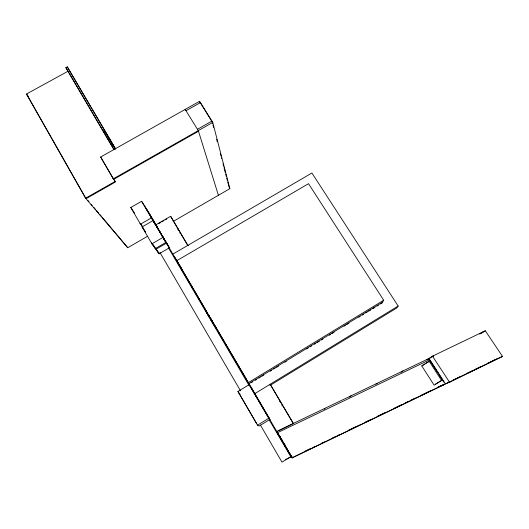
<?xml version="1.0" encoding="UTF-8"?>
<svg xmlns="http://www.w3.org/2000/svg" width="529" height="529" viewBox="0 0 529 529"><rect width="100%" height="100%" fill="white"/><g stroke="black" fill="none" stroke-linecap="round" stroke-linejoin="round"><path stroke-width="0.79" d="M292.325 457.321L292.167 457.764L291.631 456.13M292.312 457.301L292.147 457.777L276.753 431.399L277.341 432.762L429.812 359.707L445.425 383.928L292.015 457.922L276.607 431.466M432.973 356.725L433.416 355.726L485.285 330.77L502.55 356.46L449.551 382.216L432.491 356.189L426.731 359.925M260.38 425.025L281.983 462.141L290.778 456.646L291.129 455.952L262.715 407.456M214.748 325.335L249.457 384.563L176.613 260.79L308.526 183.689L383.697 300.234L381.964 303.117L380.556 303.97M172.507 254.323L311.912 173.016L398.172 306.046L396.75 307.99L270.008 385.443M324.204 409.241L324.892 408.342M441.563 380.49L434.111 385.138L421.778 365.903L429.198 361.307L441.563 380.49L439.057 381.945M349.603 397.14L351.077 395.798M375.96 384.219L377.111 383.327M401.101 372.257L402.999 370.928M427.558 359.66L433.687 355.64M429.581 359.859L429.35 358.926M435.347 384.259L438.409 382.341M426.162 363.178L429.198 361.307M424.82 364.031L421.778 365.903M282.01 405.75L282.631 405.366L282.05 405.849M257.517 425.171L268.818 418.208L269.988 419.385L259.164 426.05L257.517 425.171L237.918 391.493L249.146 384.656L251.176 387.288L269.988 419.385M279.398 401.332L280.059 401.068M254.138 394.039L398.172 306.046M248.088 382.771L383.697 300.234M248.782 383.684L382.46 302.284M251.169 382.765L252.578 381.905M255.395 380.192L256.796 379.339M258.906 378.05L260.314 377.197M261.723 376.337L263.832 375.054M270.16 371.199L271.562 370.346M273.672 369.057L275.08 368.204M276.488 367.344L278.598 366.061M284.926 362.206L286.334 361.353M306.721 348.935L308.129 348.075M310.239 346.793L311.647 345.933M314.457 344.22L315.866 343.367M317.274 342.508L319.384 341.225M321.493 339.942L322.895 339.082M329.223 335.234L330.632 334.374M332.04 333.521L334.149 332.232M343.995 326.241L345.397 325.381M346.806 324.528L348.915 323.239M358.761 317.248L360.163 316.388M362.272 315.105L363.681 314.246M365.79 312.963L367.199 312.11M368.601 311.25L370.71 309.968M372.819 308.685L374.935 307.395M377.045 306.112L378.447 305.253M479.624 334.05L483.625 331.61M480.451 333.713L485.285 330.77M212.281 322.161L211.931 321.004M212.142 321.368L211.984 321.645M211.587 320.997L212.281 321.572M212.724 322.888L212.598 322.141L213.412 324.059L213.405 323.47M212.889 323.166L212.81 322.505L213.59 323.821M212.671 322.829L213.055 322.869M213.802 324.211L213.366 324.065L213.663 323.907M213.901 324.317L214.113 324.68M214.02 324.535L214.662 326.208L213.623 323.913M214.371 325.19L214.642 325.652M214.741 325.752L214.662 326.208M205.86 310.655L205.907 311.303L205.259 310.199L205.926 310.754M205.384 310.43L205.755 310.463M206.105 311.065L206.25 311.852L206.131 311.098M207.097 313.307L206.535 312.361L207.282 313.618L206.561 311.859L207.679 314.299M206.813 312.864L206.561 311.859L207.077 313.3L206.978 312.533L207.375 313.208L207.183 312.87M206.753 312.13L206.343 312.05L206.932 313.023M206.581 312.487L207.024 312.599M207.785 313.882L207.348 313.135M207.963 314.821L208.552 315.205L207.652 314.252L208.201 314.59M209.233 316.95C210.654 319.245 207.143 313.955 209.054 316.058M208.631 315.363L209.14 316.792L208.611 315.866M209.173 316.897L209.464 317.387L209.028 315.992L209.213 316.329M210.628 319.364L210.549 318.65L211.058 319.516M210.813 319.642L210.701 318.868L211.474 320.197L211.164 319.661M179.86 233.269L180.449 232.925L180.733 233.434M155.308 248.57L165.974 242.375L152.974 220.639L142.089 226.915L151.909 243.823L155.308 248.57L152.901 244.438M155.843 249.324L166.47 243.148L169.439 247.784L159.057 253.821L153.45 245.205M114.013 149.581L68.043 71.236L26.45 94.03L85.612 198.203L127.753 247.737L147.644 236.232M173.214 221.439L229.857 188.674L212.744 122.424L199.539 101.323L100.649 157.007L113.318 178.822L212.744 122.424M162.767 236.873L162.132 236.033L162.906 237.316M162.72 236.807C161.9 235.762 163.521 237.845 162.674 236.926M162.469 236.608L162.912 237.111M151.909 243.823L162.839 237.481M163.269 237.766L163.474 238.116M177.797 229.837L178.392 229.493L178.108 228.971M164.777 240.55L165.048 240.979L164.863 240.45M187.861 245.363L188.04 245.687L170.636 216.288L155.738 224.891L168.275 246.283M158.912 223.542L160.34 222.716M161.775 221.889L163.917 220.646M165.352 219.819L166.78 218.993M169.439 247.784L151.373 217.908L140.496 224.177L130.795 207.487L141.627 201.278L149.674 214.093M198.487 131.232L113.682 179.351L100.649 157.007M85.612 198.203L115.117 181.454L114.33 180.091M197.469 129.281L211.911 121.095L212.532 123.469M185.983 110.733L200.359 102.633L212.076 121.73M113.907 149.542L65.854 67.646L67.295 66.859L115.401 148.629M368.25 420.767L369.288 420.238L365.261 422.175M291.532 456.355L292.167 457.764L443.857 384.669L438.673 386.818M432.491 356.189L433.416 355.726M278.638 430.851L293.423 423.504L270.16 384.246L293.053 423.16M445.511 383.803L449.928 381.654M453.611 379.868L460.977 376.284M466.869 373.421L472.754 370.565M474.229 369.844L481.595 366.266M487.487 363.403L493.378 360.54M447.594 382.936L480.682 366.855M482.15 366.141L496.857 358.993M285.376 459.668L291.763 456.58M304.975 451.224L310.186 448.711M313.909 446.919L315.396 446.205M321.348 443.335L324.33 441.9M332.516 437.952L336.232 436.161M337.727 435.446L339.215 434.726M348.889 430.064L356.328 426.48M357.822 425.766L359.31 425.045M377.468 416.297L384.907 412.713M393.827 408.414L401.26 404.83M404.976 403.038L408.699 401.246M410.187 400.532L415.391 398.02M421.335 395.156L431.003 390.501M492.486 360.824L502.55 356.46M440.075 386.15L450.622 381.674M438.085 387.063L438.435 386.917M369.989 419.993L372.099 419.252M368.237 420.74L371.014 419.801M278.446 433.873L277.381 432.788L291.023 455.826M240.073 394.178L238.976 393.173L256.704 423.669M237.918 391.493L238.923 392.432M269.069 417.857L267.978 416.733L250.177 386.349L251.936 388.623M85.248 197.324L86.313 198.58M87.913 200.465L88.978 201.721M91.114 204.234L92.178 205.483M93.778 207.368L95.379 209.253M96.443 210.509L98.579 213.022M99.644 214.278L101.244 216.163M102.315 217.419L127.753 247.737M429.264 358.807L428.9 358.523L276.607 431.466L292.001 457.843M213.015 323.437L213.372 324.006L212.559 322.657M26.45 94.03L28.46 96.655M248.121 382.275L249.754 384.907M164.003 239.201L163.772 238.586M162.132 236.033L165.16 240.966L164.975 240.642M208.829 315.707L208.657 315.429M151.393 242.831L154.243 246.831M155.328 248.352L158.032 252.135L157.206 250.713M142.089 226.915L145.244 231.398M143.187 228.713L144.047 229.93M144.9 231.147L145.759 232.363M140.006 223.238L143.683 228.707M130.795 207.487L134.65 213.253M112.882 177.982L115.474 181.969L86.029 198.692L26.966 94.704M213.366 324.065L213.762 324.687M211.825 321.354L212.261 322.135M210.344 318.875L210.529 319.199M207.302 313.704L207.705 314.338L207.527 314.034M208.142 315.125L208.009 314.867M205.602 310.741L205.675 310.907M205.847 311.217L206.25 311.852M208.862 315.714L208.988 315.992M429.892 360.613L431.69 363.363M432.59 364.745L434.838 368.191M435.737 369.566L437.979 373.011M440.677 377.144L438.878 374.393L443.831 381.964M441.576 378.526L443.824 381.971M176.613 260.79L179.569 265.194M430.024 360.547L438.045 372.985M163.124 237.514L163.626 238.341M168.427 246.091L157.893 228.482L160.532 232.621M154.051 222.444L156.835 226.822M150.858 216.989L153.701 221.466M157.47 227.397L146.844 209.623M164.426 239.928L164.44 239.776M229.189 187.597L229.857 188.674M65.854 67.646L68.043 71.236M103.849 130.041L105.78 133.176M105.985 133.546L106.838 134.955M107.07 135.285L108.981 138.459M109.212 138.803L112.829 144.774M164.764 240.285L165.16 240.986M208.929 315.846L209.927 317.565L209.484 316.798M212.05 321.156L211.547 320.349L212.129 321.348M162.575 236.8L162.846 237.237M164.711 240.239L165.008 240.695M209.424 316.745L209.715 317.235L209.563 316.931M212.023 321.163L211.296 320.488L211.64 321.09M210.602 318.723L211.071 319.49M163.851 238.758L163.897 239.009M187.848 245.608L170.636 216.288M279.332 435.334L280.152 436.723M280.912 438.045L282.294 440.359M284.615 444.314L285.475 445.729M210.482 319.08L211.216 320.349L210.509 319.166M209.266 316.474L209.127 316.243M67.295 66.859L115.375 148.715M111.837 143.154L115.428 149.251M108.637 137.924L111.645 143.061M112.346 144.238L113.709 146.579M207.282 313.029L206.819 312.275M208.135 314.49L208.307 314.788M213.035 322.895L213.366 323.391M249.146 384.656L268.818 418.208M207.884 314.643L208.102 315.019M212.784 323.047L213.061 323.47M149.191 213.233L158.495 229.11M179.913 265.723L181.143 267.833M174.544 256.73L206.072 310.682M210.575 318.213L211.917 320.653M145.217 206.958L155.288 224.071M169.108 247.711L207.553 313.32M209.98 317.466L212.989 322.591M213.736 323.874L261.875 406.027M141.627 201.278L151.373 217.908M213.266 323.808L212.969 323.331L213.167 323.675M206.31 312.004L206.535 312.381M208.869 316.395L208.671 316.038M168.5 247.889L249.08 385.502M269.076 419.596L290.765 456.666M213.154 323.622L213.412 324.059M159.851 252.313L240.543 390.865M208.81 316.282L208.525 315.8M156.617 249.615L159.057 253.821M141.25 224.382L142.665 226.915M185.388 110.072L185.17 109.417L198.296 130.617L218.404 195.3M199.539 101.323L199.982 102.897M212.942 125.049L213.557 127.429M216.645 139.299L217.26 141.679M220.348 153.549L220.963 155.929M221.472 157.887L221.605 158.383M223.02 163.845L223.641 166.218M224.051 167.799L225.281 172.553M225.698 174.134L226.313 176.507M226.723 178.094L227.338 180.468M227.754 182.055L228.984 186.803"/></g></svg>
